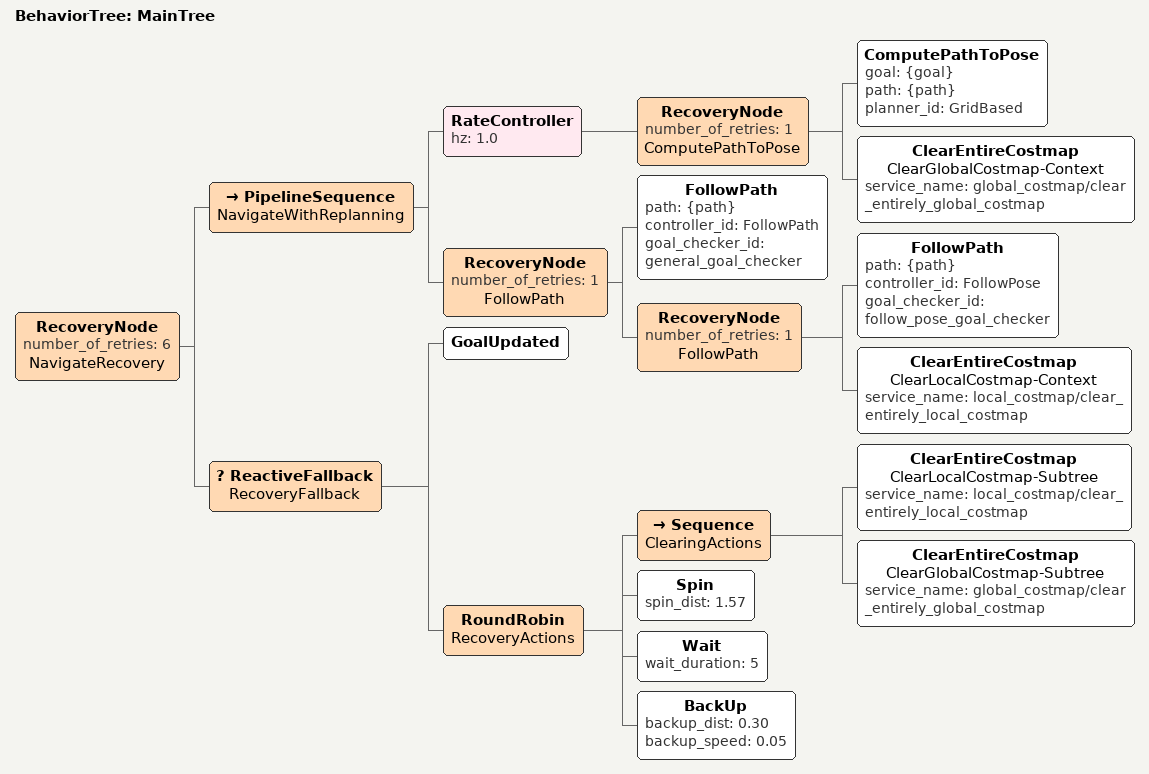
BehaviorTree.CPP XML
<root main_tree_to_execute="MainTree">
  <BehaviorTree ID="MainTree">
    <RecoveryNode number_of_retries="6" name="NavigateRecovery">
      <PipelineSequence name="NavigateWithReplanning">
        <RateController hz="1.0">
          <RecoveryNode number_of_retries="1" name="ComputePathToPose">
            <ComputePathToPose goal="{goal}" path="{path}" planner_id="GridBased"/>
            <ClearEntireCostmap name="ClearGlobalCostmap-Context" service_name="global_costmap/clear_entirely_global_costmap"/>
          </RecoveryNode>
        </RateController>
        <RecoveryNode number_of_retries="1" name="FollowPath">
          <FollowPath path="{path}" controller_id="FollowPath" goal_checker_id="general_goal_checker"/>
          <RecoveryNode number_of_retries="1" name="FollowPath">
            <FollowPath path="{path}" controller_id="FollowPose" goal_checker_id="follow_pose_goal_checker"/>
            <ClearEntireCostmap name="ClearLocalCostmap-Context" service_name="local_costmap/clear_entirely_local_costmap"/>
          </RecoveryNode>
        </RecoveryNode>
      </PipelineSequence>
      <ReactiveFallback name="RecoveryFallback">
        <GoalUpdated/>
        <RoundRobin name="RecoveryActions">
          <Sequence name="ClearingActions">
            <ClearEntireCostmap name="ClearLocalCostmap-Subtree" service_name="local_costmap/clear_entirely_local_costmap"/>
            <ClearEntireCostmap name="ClearGlobalCostmap-Subtree" service_name="global_costmap/clear_entirely_global_costmap"/>
          </Sequence>
          <Spin spin_dist="1.57"/>
          <Wait wait_duration="5"/>
          <BackUp backup_dist="0.30" backup_speed="0.05"/>
        </RoundRobin>
      </ReactiveFallback>
    </RecoveryNode>
  </BehaviorTree>
</root>
